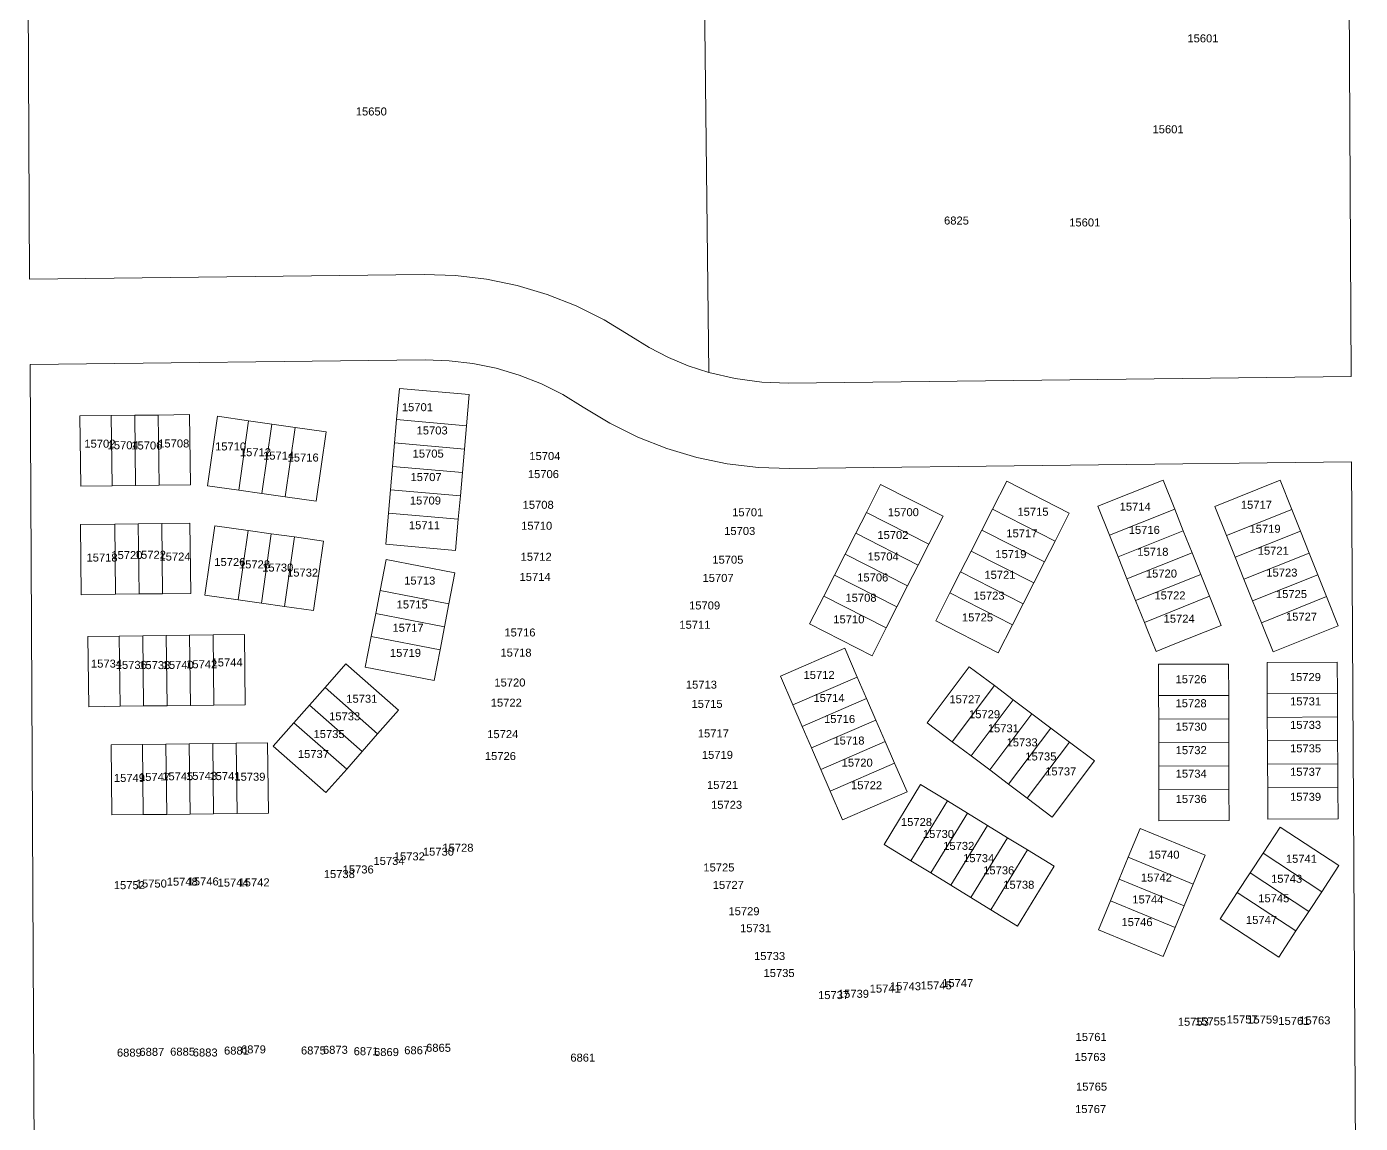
# Model space of a CAD drawing. Header units: feet. Extents: x 865220 to 2843432, y -2240498 to 970288.
# Drawn here: x 2830681 to 2831931, y 956450 to 957477 of the extents above; entities that cross this region are included whole.
import ezdxf
from ezdxf.enums import TextEntityAlignment as Align

# ---------------------------------------------------------------- set-up
doc = ezdxf.new("R2010")
doc.units = ezdxf.units.FT
doc.header["$LTSCALE"] = 0.015
doc.header["$MEASUREMENT"] = 0
doc.layers.add('Dakota County Addresses', color=7, linetype='Continuous')
doc.layers.add('Dakota County Parcels', color=7, linetype='Continuous')
doc.styles.add('Dimensions 100', font='arial.ttf')

# ---------------------------------------------------------------- blocks, each defined once
blk = doc.blocks.new('ACMAP_ANN_TEMPLATE_Dakota County Addresses')
at = {"layer": 'Dakota County Addresses', "style": 'Dimensions 100'}
blk.add_attdef('DakotaCountyAddress', text='', height=50, dxfattribs=at).set_placement((0, 0), align=Align.CENTER)

msp = doc.modelspace()

# ---------------------------------------------------------------- linework, layer by layer
at = {"layer": 'Dakota County Parcels', "lineweight": 5, "ltscale": 100}
for p, q in [((2831918.9, 957790.5), (2831922.4, 957149.6)), ((2830683.7, 957240.6), (2830681, 957775.6)), ((2831320.4, 957153.3), (2831312.8, 957783.2)), ((2830683.7, 957240.6), (2831053.6, 957245)), ((2830684.1, 957160.6), (2831054.6, 957165)), ((2830688.4, 956319), (2830684.1, 957160.6)), ((2831395.1, 957143.2), (2831922.4, 957149.6)), ((2831030.3, 957138.4), (2831027.7, 957109.2)), ((2831030.3, 957138.4), (2831095.8, 957132.7)), ((2831095.8, 957132.7), (2831093.2, 957103.4)), ((2830760.2, 957112.9), (2830730.9, 957112.5)), ((2830730.9, 957112.5), (2830731.6, 957046.8)), ((2830782.2, 957113.2), (2830760.2, 957112.9)), ((2830760.2, 957112.9), (2830761, 957047.1)), ((2830804.2, 957113.4), (2830782.2, 957113.2)), ((2830782.2, 957113.2), (2830783, 957047.4)), ((2830833.6, 957113.8), (2830804.2, 957113.4)), ((2830804.2, 957113.4), (2830805, 957047.7)), ((2830833.6, 957113.8), (2830834.4, 957048)), ((2830859.9, 957112.2), (2830850.6, 957047.1)), ((2830889, 957108), (2830859.9, 957112.2)), ((2830889, 957108), (2830879.7, 957042.9)), ((2830910.8, 957104.9), (2830889, 957108)), ((2830910.8, 957104.9), (2830901.5, 957039.8)), ((2830932.5, 957101.8), (2830910.8, 957104.9)), ((2830932.5, 957101.8), (2830923.3, 957036.7)), ((2830961.6, 957097.7), (2830932.5, 957101.8)), ((2831027.7, 957109.2), (2831025.8, 957087.3)), ((2831027.7, 957109.2), (2831093.2, 957103.4)), ((2831093.2, 957103.4), (2831091.3, 957081.5)), ((2830961.6, 957097.7), (2830952.3, 957032.6)), ((2831025.8, 957087.3), (2831023.9, 957065.3)), ((2831025.8, 957087.3), (2831091.3, 957081.5)), ((2831091.3, 957081.5), (2831089.4, 957059.6)), ((2831023.9, 957065.3), (2831022, 957043.4)), ((2831023.9, 957065.3), (2831089.4, 957059.6)), ((2831396.1, 957063.3), (2831922.9, 957069.6)), ((2831931, 955610.7), (2831922.9, 957069.6)), ((2831089.4, 957059.6), (2831087.5, 957037.7)), ((2831481.3, 957048.4), (2831468, 957022.2)), ((2831481.3, 957048.4), (2831539.9, 957018.5)), ((2831599.6, 957051.3), (2831586.3, 957025.1)), ((2831658.2, 957021.5), (2831599.6, 957051.3)), ((2831685, 957028.1), (2831746.1, 957052.5)), ((2831746.1, 957052.5), (2831757, 957025.2)), ((2831855.8, 957052.2), (2831794.7, 957027.8)), ((2831866.7, 957024.9), (2831855.8, 957052.2)), ((2830761, 957047.1), (2830731.6, 957046.8)), ((2830783, 957047.4), (2830761, 957047.1)), ((2830805, 957047.7), (2830783, 957047.4)), ((2830834.4, 957048), (2830805, 957047.7)), ((2830850.6, 957047.1), (2830879.7, 957042.9)), ((2830879.7, 957042.9), (2830901.5, 957039.8)), ((2830901.5, 957039.8), (2830923.3, 957036.7)), ((2830923.3, 957036.7), (2830952.3, 957032.6)), ((2831022, 957043.4), (2831020, 957021.5)), ((2831022, 957043.4), (2831087.5, 957037.7)), ((2831087.5, 957037.7), (2831085.5, 957015.8)), ((2831586.3, 957025.1), (2831576.3, 957005.5)), ((2831644.9, 956995.3), (2831586.3, 957025.1)), ((2831695.9, 957000.8), (2831685, 957028.1)), ((2831695.9, 957000.8), (2831757, 957025.2)), ((2831757, 957025.2), (2831765.1, 957004.8)), ((2831805.6, 957000.5), (2831794.7, 957027.8)), ((2831805.6, 957000.5), (2831866.7, 957024.9)), ((2831874.8, 957004.5), (2831866.7, 957024.9)), ((2830763.6, 957011.2), (2830731.3, 957010.8)), ((2830731.3, 957010.8), (2830732, 956945)), ((2830785.5, 957011.4), (2830763.6, 957011.2)), ((2830763.6, 957011.2), (2830764.3, 956945.4)), ((2830807.5, 957011.7), (2830785.5, 957011.4)), ((2830785.5, 957011.4), (2830786.3, 956945.7)), ((2830834, 957012), (2830807.5, 957011.7)), ((2830807.5, 957011.7), (2830808.3, 956945.9)), ((2830834.8, 956946.2), (2830834, 957012)), ((2831020, 957021.5), (2831017.5, 956992.3)), ((2831020, 957021.5), (2831085.5, 957015.8)), ((2831085.5, 957015.8), (2831083, 956986.5)), ((2831468, 957022.2), (2831458, 957002.6)), ((2831468, 957022.2), (2831526.6, 956992.4)), ((2831539.9, 957018.5), (2831526.6, 956992.4)), ((2831658.2, 957021.5), (2831644.9, 956995.3)), ((2830848.1, 956944.6), (2830857.4, 957009.7)), ((2830888.5, 957005.3), (2830857.4, 957009.7)), ((2830888.5, 957005.3), (2830879.2, 956940.2)), ((2830910.2, 957002.2), (2830888.5, 957005.3)), ((2830910.2, 957002.2), (2830901, 956937.1)), ((2830932, 956999.1), (2830910.2, 957002.2)), ((2830932, 956999.1), (2830922.7, 956934)), ((2830959.1, 956995.2), (2830932, 956999.1)), ((2831458, 957002.6), (2831448, 956983)), ((2831458, 957002.6), (2831516.6, 956972.8)), ((2831576.3, 957005.5), (2831566.3, 956985.9)), ((2831634.9, 956975.7), (2831576.3, 957005.5)), ((2831704.1, 956980.4), (2831695.9, 957000.8)), ((2831704.1, 956980.4), (2831765.1, 957004.8)), ((2831765.1, 957004.8), (2831773.3, 956984.4)), ((2831813.8, 956980.1), (2831805.6, 957000.5)), ((2831874.8, 957004.5), (2831813.8, 956980.1)), ((2831883, 956984), (2831874.8, 957004.5)), ((2830959.1, 956995.2), (2830949.8, 956930.1)), ((2831017.5, 956992.3), (2831083, 956986.5)), ((2831526.6, 956992.4), (2831516.6, 956972.8)), ((2831566.3, 956985.9), (2831556.3, 956966.3)), ((2831624.9, 956956.1), (2831566.3, 956985.9)), ((2831644.9, 956995.3), (2831634.9, 956975.7)), ((2831017.9, 956977.9), (2831012.3, 956949.1)), ((2831082.4, 956965.4), (2831017.9, 956977.9)), ((2831448, 956983), (2831438, 956963.4)), ((2831448, 956983), (2831506.6, 956953.2)), ((2831634.9, 956975.7), (2831624.9, 956956.1)), ((2831712.2, 956960), (2831704.1, 956980.4)), ((2831712.2, 956960), (2831773.3, 956984.4)), ((2831773.3, 956984.4), (2831781.5, 956964)), ((2831821.9, 956959.6), (2831813.8, 956980.1)), ((2831883, 956984), (2831821.9, 956959.6)), ((2831891.2, 956963.6), (2831883, 956984)), ((2831082.4, 956965.4), (2831076.8, 956936.6)), ((2831438, 956963.4), (2831428.1, 956943.8)), ((2831438, 956963.4), (2831496.6, 956933.6)), ((2831516.6, 956972.8), (2831506.6, 956953.2)), ((2831556.3, 956966.3), (2831546.3, 956946.7)), ((2831614.9, 956936.5), (2831556.3, 956966.3)), ((2831720.4, 956939.5), (2831781.5, 956964)), ((2831781.5, 956964), (2831789.6, 956943.5)), ((2831891.2, 956963.6), (2831830.1, 956939.2)), ((2831899.3, 956943.2), (2831891.2, 956963.6)), ((2831012.3, 956949.1), (2831008.1, 956927.5)), ((2831076.8, 956936.6), (2831012.3, 956949.1)), ((2831506.6, 956953.2), (2831496.6, 956933.6)), ((2831624.9, 956956.1), (2831614.9, 956936.5)), ((2831720.4, 956939.5), (2831712.2, 956960)), ((2831830.1, 956939.2), (2831821.9, 956959.6)), ((2830764.3, 956945.4), (2830732, 956945)), ((2830786.3, 956945.7), (2830764.3, 956945.4)), ((2830808.3, 956945.9), (2830786.3, 956945.7)), ((2830834.8, 956946.2), (2830808.3, 956945.9)), ((2830879.2, 956940.2), (2830848.1, 956944.6)), ((2830901, 956937.1), (2830879.2, 956940.2)), ((2830922.7, 956934), (2830901, 956937.1)), ((2831076.8, 956936.6), (2831072.7, 956915)), ((2831428.1, 956943.8), (2831414.7, 956917.6)), ((2831428.1, 956943.8), (2831486.7, 956913.9)), ((2831546.3, 956946.7), (2831533, 956920.6)), ((2831604.9, 956916.9), (2831546.3, 956946.7)), ((2831614.9, 956936.5), (2831604.9, 956916.9)), ((2831728.6, 956919.1), (2831720.4, 956939.5)), ((2831728.6, 956919.1), (2831789.6, 956943.5)), ((2831789.6, 956943.5), (2831800.5, 956916.3)), ((2831838.3, 956918.8), (2831830.1, 956939.2)), ((2831899.3, 956943.2), (2831838.3, 956918.8)), ((2831910.2, 956915.9), (2831899.3, 956943.2)), ((2830949.8, 956930.1), (2830922.7, 956934)), ((2831008.1, 956927.5), (2831003.9, 956905.9)), ((2831072.7, 956915), (2831008.1, 956927.5)), ((2831496.6, 956933.6), (2831486.7, 956913.9)), ((2831072.7, 956915), (2831068.5, 956893.4)), ((2831414.7, 956917.6), (2831473.4, 956887.8)), ((2831486.7, 956913.9), (2831473.4, 956887.8)), ((2831591.6, 956890.7), (2831533, 956920.6)), ((2831604.9, 956916.9), (2831591.6, 956890.7)), ((2831731.5, 956911.7), (2831728.6, 956919.1)), ((2831739.5, 956891.8), (2831731.5, 956911.7)), ((2831755.6, 956898.3), (2831800.5, 956916.3)), ((2831849.2, 956891.5), (2831838.3, 956918.8)), ((2831910.2, 956915.9), (2831849.2, 956891.5)), ((2830738.3, 956905.9), (2830767.7, 956906.2)), ((2830738.3, 956905.9), (2830739.1, 956840.1)), ((2830767.7, 956906.2), (2830789.7, 956906.5)), ((2830767.7, 956906.2), (2830768.5, 956840.5)), ((2830789.7, 956906.5), (2830811.7, 956906.8)), ((2830789.7, 956906.5), (2830790.5, 956840.8)), ((2830811.7, 956906.8), (2830833.7, 956907)), ((2830811.7, 956906.8), (2830812.5, 956841)), ((2830833.7, 956907), (2830855.7, 956907.3)), ((2830833.7, 956907), (2830834.5, 956841.3)), ((2830855.7, 956907.3), (2830885, 956907.7)), ((2830855.7, 956907.3), (2830856.4, 956841.5)), ((2830885, 956907.7), (2830885.8, 956841.9)), ((2831003.9, 956905.9), (2830998.3, 956877.1)), ((2831068.5, 956893.4), (2831003.9, 956905.9)), ((2831739.5, 956891.8), (2831755.6, 956898.3)), ((2831068.5, 956893.4), (2831062.9, 956864.6)), ((2831387.5, 956868.7), (2831447.8, 956894.9)), ((2831447.8, 956894.9), (2831459.5, 956867.9)), ((2830980, 956880.2), (2830960.6, 956858.1)), ((2831029.4, 956836.7), (2830980, 956880.2)), ((2831062.9, 956864.6), (2830998.3, 956877.1)), ((2831564.5, 956877.4), (2831525, 956824.9)), ((2831564.5, 956877.4), (2831588, 956859.8)), ((2831741.8, 956879.8), (2831746.5, 956879.8)), ((2831741.9, 956850.5), (2831741.8, 956879.8)), ((2831746.5, 956879.8), (2831782.1, 956879.9)), ((2831782.1, 956879.9), (2831807.6, 956880)), ((2831807.7, 956850.7), (2831807.6, 956880)), ((2831843.6, 956881.5), (2831909.3, 956881.9)), ((2831843.6, 956881.5), (2831843.7, 956852.1)), ((2831909.3, 956881.9), (2831909.5, 956852.5)), ((2831387.5, 956868.7), (2831399.2, 956841.8)), ((2831399.2, 956841.8), (2831459.5, 956867.9)), ((2831459.5, 956867.9), (2831468.2, 956847.7)), ((2830960.6, 956858.1), (2830946, 956841.6)), ((2831009.9, 956814.6), (2830960.6, 956858.1)), ((2831588, 956859.8), (2831548.5, 956807.2)), ((2831588, 956859.8), (2831605.6, 956846.6)), ((2831741.9, 956850.5), (2831807.7, 956850.7)), ((2831742, 956828.5), (2831741.9, 956850.5)), ((2831807.7, 956828.7), (2831807.7, 956850.7)), ((2831843.7, 956852.1), (2831909.5, 956852.5)), ((2831843.7, 956852.1), (2831843.8, 956830.1)), ((2831909.5, 956852.5), (2831909.6, 956830.5)), ((2830739.1, 956840.1), (2830768.5, 956840.5)), ((2830768.5, 956840.5), (2830790.5, 956840.8)), ((2830790.5, 956840.8), (2830812.5, 956841)), ((2830812.5, 956841), (2830834.5, 956841.3)), ((2830834.5, 956841.3), (2830856.4, 956841.5)), ((2830856.4, 956841.5), (2830885.8, 956841.9)), ((2830946, 956841.6), (2830931.5, 956825.1)), ((2830995.4, 956798.1), (2830946, 956841.6)), ((2831029.4, 956836.7), (2831009.9, 956814.6)), ((2831399.2, 956841.8), (2831407.9, 956821.6)), ((2831407.9, 956821.6), (2831468.2, 956847.7)), ((2831468.2, 956847.7), (2831477, 956827.5)), ((2831566.1, 956794), (2831605.6, 956846.6)), ((2831605.6, 956846.6), (2831623.2, 956833.3)), ((2830931.5, 956825.1), (2830912.1, 956803)), ((2830980.9, 956781.6), (2830931.5, 956825.1)), ((2831416.6, 956801.4), (2831477, 956827.5)), ((2831477, 956827.5), (2831485.7, 956807.4)), ((2831548.5, 956807.2), (2831525, 956824.9)), ((2831623.2, 956833.3), (2831583.6, 956780.8)), ((2831623.2, 956833.3), (2831640.8, 956820.1)), ((2831742, 956828.5), (2831807.7, 956828.7)), ((2831742, 956806.5), (2831742, 956828.5)), ((2831807.8, 956806.7), (2831807.7, 956828.7)), ((2831843.8, 956830.1), (2831909.6, 956830.5)), ((2831843.8, 956830.1), (2831844, 956808.1)), ((2831909.6, 956830.5), (2831909.7, 956808.5)), ((2831009.9, 956814.6), (2830995.4, 956798.1)), ((2831407.9, 956821.6), (2831416.6, 956801.4)), ((2831601.2, 956767.6), (2831640.8, 956820.1)), ((2831640.8, 956820.1), (2831658.3, 956806.9)), ((2830760, 956804.4), (2830789.4, 956804.7)), ((2830760, 956804.4), (2830760.8, 956738.6)), ((2830789.4, 956804.7), (2830811.4, 956805)), ((2830790.2, 956739), (2830789.4, 956804.7)), ((2830811.4, 956805), (2830833.4, 956805.3)), ((2830811.4, 956805), (2830812.2, 956739.2)), ((2830833.4, 956805.3), (2830855.4, 956805.5)), ((2830833.4, 956805.3), (2830834.2, 956739.5)), ((2830855.4, 956805.5), (2830877.4, 956805.8)), ((2830855.4, 956805.5), (2830856.2, 956739.8)), ((2830877.4, 956805.8), (2830906.7, 956806.2)), ((2830877.4, 956805.8), (2830878.2, 956740)), ((2830907.5, 956740.4), (2830906.7, 956806.2)), ((2830961.5, 956759.6), (2830912.1, 956803)), ((2830995.4, 956798.1), (2830980.9, 956781.6)), ((2831416.6, 956801.4), (2831425.4, 956781.2)), ((2831425.4, 956781.2), (2831485.7, 956807.4)), ((2831485.7, 956807.4), (2831494.5, 956787.2)), ((2831566.1, 956794), (2831548.5, 956807.2)), ((2831658.3, 956806.9), (2831618.8, 956754.3)), ((2831658.3, 956806.9), (2831681.8, 956789.2)), ((2831742, 956806.5), (2831807.8, 956806.7)), ((2831742.1, 956784.5), (2831742, 956806.5)), ((2831807.9, 956784.7), (2831807.8, 956806.7)), ((2831844, 956808.1), (2831909.7, 956808.5)), ((2831844, 956808.1), (2831844.1, 956786.1)), ((2831909.7, 956808.5), (2831909.9, 956786.5)), ((2831434.1, 956761), (2831494.5, 956787.2)), ((2831494.5, 956787.2), (2831506.2, 956760.2)), ((2831583.6, 956780.8), (2831566.1, 956794)), ((2831681.8, 956789.2), (2831642.3, 956736.7)), ((2831844.1, 956786.1), (2831909.9, 956786.5)), ((2831844.1, 956786.1), (2831844.2, 956764.1)), ((2831909.9, 956786.5), (2831910, 956764.5)), ((2830980.9, 956781.6), (2830961.5, 956759.6)), ((2831425.4, 956781.2), (2831434.1, 956761)), ((2831601.2, 956767.6), (2831583.6, 956780.8)), ((2831742.1, 956784.5), (2831807.9, 956784.7)), ((2831742.2, 956762.5), (2831742.1, 956784.5)), ((2831807.9, 956762.7), (2831807.9, 956784.7)), ((2831434.1, 956761), (2831445.8, 956734.1)), ((2831484.6, 956711.1), (2831518.9, 956767.2)), ((2831544, 956751.8), (2831518.9, 956767.2)), ((2831618.8, 956754.3), (2831601.2, 956767.6)), ((2831742.2, 956762.5), (2831807.9, 956762.7)), ((2831742.3, 956733.1), (2831742.2, 956762.5)), ((2831808, 956733.3), (2831807.9, 956762.7)), ((2831844.2, 956764.1), (2831910, 956764.5)), ((2831844.2, 956764.1), (2831844.4, 956734.8)), ((2831910, 956764.5), (2831910.1, 956735.1)), ((2831445.8, 956734.1), (2831506.2, 956760.2)), ((2831509.6, 956695.8), (2831544, 956751.8)), ((2831562.7, 956740.3), (2831544, 956751.8)), ((2831642.3, 956736.7), (2831618.8, 956754.3)), ((2830760.8, 956738.6), (2830790.2, 956739)), ((2830790.2, 956739), (2830812.2, 956739.2)), ((2830812.2, 956739.2), (2830834.2, 956739.5)), ((2830834.2, 956739.5), (2830856.2, 956739.8)), ((2830856.2, 956739.8), (2830878.2, 956740)), ((2830878.2, 956740), (2830907.5, 956740.4)), ((2831528.4, 956684.3), (2831562.7, 956740.3)), ((2831581.5, 956728.8), (2831562.7, 956740.3)), ((2831547.2, 956672.8), (2831581.5, 956728.8)), ((2831600.3, 956717.3), (2831581.5, 956728.8)), ((2831724.7, 956726.1), (2831713.5, 956699)), ((2831785.5, 956701), (2831724.7, 956726.1)), ((2831808, 956733.3), (2831742.3, 956733.1)), ((2831839.8, 956702.7), (2831855.9, 956727.3)), ((2831844.4, 956734.8), (2831910.1, 956735.1)), ((2831910.9, 956691.2), (2831855.9, 956727.3)), ((2831509.6, 956695.8), (2831484.6, 956711.1)), ((2831565.9, 956661.3), (2831600.3, 956717.3)), ((2831619, 956705.9), (2831600.3, 956717.3)), ((2831584.7, 956649.8), (2831619, 956705.9)), ((2831644.1, 956690.5), (2831619, 956705.9)), ((2831713.5, 956699), (2831705.1, 956678.6)), ((2831713.5, 956699), (2831774.3, 956673.9)), ((2831785.5, 956701), (2831774.3, 956673.9)), ((2831827.7, 956684.3), (2831839.8, 956702.7)), ((2831839.8, 956702.7), (2831894.8, 956666.7)), ((2831528.4, 956684.3), (2831509.6, 956695.8)), ((2831644.1, 956690.5), (2831609.7, 956634.4)), ((2831894.8, 956666.7), (2831910.9, 956691.2)), ((2831547.2, 956672.8), (2831528.4, 956684.3)), ((2831705.1, 956678.6), (2831696.7, 956658.3)), ((2831765.9, 956653.6), (2831705.1, 956678.6)), ((2831774.3, 956673.9), (2831765.9, 956653.6)), ((2831815.7, 956665.9), (2831827.7, 956684.3)), ((2831827.7, 956684.3), (2831882.8, 956648.3)), ((2831565.9, 956661.3), (2831547.2, 956672.8)), ((2831584.7, 956649.8), (2831565.9, 956661.3)), ((2831799.6, 956641.4), (2831815.7, 956665.9)), ((2831815.7, 956665.9), (2831870.7, 956629.9)), ((2831882.8, 956648.3), (2831894.8, 956666.7)), ((2831609.7, 956634.5), (2831584.7, 956649.8)), ((2831696.7, 956658.3), (2831685.5, 956631.1)), ((2831757.5, 956633.2), (2831696.7, 956658.3)), ((2831765.9, 956653.6), (2831757.5, 956633.2)), ((2831870.7, 956629.9), (2831882.8, 956648.3)), ((2831854.6, 956605.3), (2831799.6, 956641.4)), ((2831609.7, 956634.5), (2831609.7, 956634.4)), ((2831746.3, 956606.1), (2831685.5, 956631.1)), ((2831757.5, 956633.2), (2831746.3, 956606.1)), ((2831854.6, 956605.3), (2831870.7, 956629.9))]:
    msp.add_line(p, q, dxfattribs=at)
for points in [[(2831247.1, 957187.3), (2831222.1, 957202.6), (2831195.9, 957215.6), (2831168.7, 957226.4), (2831140.6, 957234.7), (2831112, 957240.7), (2831082.9, 957244.1), (2831053.6, 957245)], [(2831320.4, 957153.3), (2831301.1, 957159.6), (2831282.4, 957167.4), (2831264.4, 957176.7), (2831247.1, 957187.3)], [(2831054.6, 957165), (2831076.9, 957164.3), (2831099.2, 957161.7), (2831121.1, 957157.2), (2831142.6, 957150.8), (2831163.4, 957142.6), (2831183.4, 957132.6), (2831202.6, 957120.9)], [(2831395.1, 957143.2), (2831369.9, 957144.2), (2831344.9, 957147.5), (2831320.4, 957153.3)], [(2831202.6, 957120.9), (2831227.6, 957105.7), (2831253.8, 957092.6), (2831281, 957081.9), (2831309.1, 957073.5), (2831337.7, 957067.6), (2831366.8, 957064.2), (2831396.1, 957063.3)]]:
    msp.add_lwpolyline(points, dxfattribs=at)

# ---------------------------------------------------------------- block references
at = {"layer": 'Dakota County Addresses', "lineweight": 5, "ltscale": 100, "xscale": 0.15, "yscale": 0.15, "zscale": 0.15}
for p, values in [((2831783.5, 957462.6), {'DakotaCountyAddress': '15601'}), ((2831004, 957394.1), {'DakotaCountyAddress': '15650'}), ((2831004, 957394.1), {'DakotaCountyAddress': '15650'}), ((2831004, 957394.1), {'DakotaCountyAddress': '15650'}), ((2831004, 957394.1), {'DakotaCountyAddress': '15650'}), ((2831004, 957394.1), {'DakotaCountyAddress': '15650'}), ((2831004, 957394.1), {'DakotaCountyAddress': '15650'}), ((2831004, 957394.1), {'DakotaCountyAddress': '15650'}), ((2831004, 957394.1), {'DakotaCountyAddress': '15650'}), ((2831004, 957394.1), {'DakotaCountyAddress': '15650'}), ((2831004, 957394.1), {'DakotaCountyAddress': '15650'}), ((2831004, 957394.1), {'DakotaCountyAddress': '15650'}), ((2831004, 957394.1), {'DakotaCountyAddress': '15650'}), ((2831004, 957394.1), {'DakotaCountyAddress': '15650'}), ((2831004, 957394.1), {'DakotaCountyAddress': '15650'}), ((2831004, 957394.1), {'DakotaCountyAddress': '15650'}), ((2831004, 957394.1), {'DakotaCountyAddress': '15650'}), ((2831004, 957394.1), {'DakotaCountyAddress': '15650'}), ((2831004, 957394.1), {'DakotaCountyAddress': '15650'}), ((2831004, 957394.1), {'DakotaCountyAddress': '15650'}), ((2831004, 957394.1), {'DakotaCountyAddress': '15650'}), ((2831004, 957394.1), {'DakotaCountyAddress': '15650'}), ((2831004, 957394.1), {'DakotaCountyAddress': '15650'}), ((2831004, 957394.1), {'DakotaCountyAddress': '15650'}), ((2831004, 957394.1), {'DakotaCountyAddress': '15650'}), ((2831004, 957394.1), {'DakotaCountyAddress': '15650'}), ((2831004, 957394.1), {'DakotaCountyAddress': '15650'}), ((2831004, 957394.1), {'DakotaCountyAddress': '15650'}), ((2831004, 957394.1), {'DakotaCountyAddress': '15650'}), ((2831004, 957394.1), {'DakotaCountyAddress': '15650'}), ((2831004, 957394.1), {'DakotaCountyAddress': '15650'}), ((2831004, 957394.1), {'DakotaCountyAddress': '15650'}), ((2831004, 957394.1), {'DakotaCountyAddress': '15650'}), ((2831004, 957394.1), {'DakotaCountyAddress': '15650'}), ((2831004, 957394.1), {'DakotaCountyAddress': '15650'}), ((2831004, 957394.1), {'DakotaCountyAddress': '15650'}), ((2831004, 957394.1), {'DakotaCountyAddress': '15650'}), ((2831004, 957394.1), {'DakotaCountyAddress': '15650'}), ((2831004, 957394.1), {'DakotaCountyAddress': '15650'}), ((2831004, 957394.1), {'DakotaCountyAddress': '15650'}), ((2831004, 957394.1), {'DakotaCountyAddress': '15650'}), ((2831004, 957394.1), {'DakotaCountyAddress': '15650'}), ((2831004, 957394.1), {'DakotaCountyAddress': '15650'}), ((2831004, 957394.1), {'DakotaCountyAddress': '15650'}), ((2831004, 957394.1), {'DakotaCountyAddress': '15650'}), ((2831004, 957394.1), {'DakotaCountyAddress': '15650'}), ((2831004, 957394.1), {'DakotaCountyAddress': '15650'}), ((2831004, 957394.1), {'DakotaCountyAddress': '15650'}), ((2831004, 957394.1), {'DakotaCountyAddress': '15650'}), ((2831004, 957394.1), {'DakotaCountyAddress': '15650'}), ((2831004, 957394.1), {'DakotaCountyAddress': '15650'}), ((2831004, 957394.1), {'DakotaCountyAddress': '15650'}), ((2831004, 957394.1), {'DakotaCountyAddress': '15650'}), ((2831004, 957394.1), {'DakotaCountyAddress': '15650'}), ((2831004, 957394.1), {'DakotaCountyAddress': '15650'}), ((2831004, 957394.1), {'DakotaCountyAddress': '15650'}), ((2831004, 957394.1), {'DakotaCountyAddress': '15650'}), ((2831004, 957394.1), {'DakotaCountyAddress': '15650'}), ((2831004, 957394.1), {'DakotaCountyAddress': '15650'}), ((2831004, 957394.1), {'DakotaCountyAddress': '15650'}), ((2831004, 957394.1), {'DakotaCountyAddress': '15650'}), ((2831004, 957394.1), {'DakotaCountyAddress': '15650'}), ((2831004, 957394.1), {'DakotaCountyAddress': '15650'}), ((2831004, 957394.1), {'DakotaCountyAddress': '15650'}), ((2831004, 957394.1), {'DakotaCountyAddress': '15650'}), ((2831004, 957394.1), {'DakotaCountyAddress': '15650'}), ((2831004, 957394.1), {'DakotaCountyAddress': '15650'}), ((2831004, 957394.1), {'DakotaCountyAddress': '15650'}), ((2831004, 957394.1), {'DakotaCountyAddress': '15650'}), ((2831004, 957394.1), {'DakotaCountyAddress': '15650'}), ((2831004, 957394.1), {'DakotaCountyAddress': '15650'}), ((2831004, 957394.1), {'DakotaCountyAddress': '15650'}), ((2831004, 957394.1), {'DakotaCountyAddress': '15650'}), ((2831004, 957394.1), {'DakotaCountyAddress': '15650'}), ((2831004, 957394.1), {'DakotaCountyAddress': '15650'}), ((2831004, 957394.1), {'DakotaCountyAddress': '15650'}), ((2831004, 957394.1), {'DakotaCountyAddress': '15650'}), ((2831004, 957394.1), {'DakotaCountyAddress': '15650'}), ((2831004, 957394.1), {'DakotaCountyAddress': '15650'}), ((2831004, 957394.1), {'DakotaCountyAddress': '15650'}), ((2831004, 957394.1), {'DakotaCountyAddress': '15650'}), ((2831004, 957394.1), {'DakotaCountyAddress': '15650'}), ((2831004, 957394.1), {'DakotaCountyAddress': '15650'}), ((2831004, 957394.1), {'DakotaCountyAddress': '15650'}), ((2831004, 957394.1), {'DakotaCountyAddress': '15650'}), ((2831004, 957394.1), {'DakotaCountyAddress': '15650'}), ((2831004, 957394.1), {'DakotaCountyAddress': '15650'}), ((2831004, 957394.1), {'DakotaCountyAddress': '15650'}), ((2831004, 957394.1), {'DakotaCountyAddress': '15650'}), ((2831004, 957394.1), {'DakotaCountyAddress': '15650'}), ((2831750.8, 957377.4), {'DakotaCountyAddress': '15601'}), ((2831750.8, 957377.4), {'DakotaCountyAddress': '15601'}), ((2831750.8, 957377.4), {'DakotaCountyAddress': '15601'}), ((2831750.8, 957377.4), {'DakotaCountyAddress': '15601'}), ((2831750.8, 957377.4), {'DakotaCountyAddress': '15601'}), ((2831750.8, 957377.4), {'DakotaCountyAddress': '15601'}), ((2831750.8, 957377.4), {'DakotaCountyAddress': '15601'}), ((2831750.8, 957377.4), {'DakotaCountyAddress': '15601'}), ((2831750.8, 957377.4), {'DakotaCountyAddress': '15601'}), ((2831750.8, 957377.4), {'DakotaCountyAddress': '15601'}), ((2831750.8, 957377.4), {'DakotaCountyAddress': '15601'}), ((2831750.8, 957377.4), {'DakotaCountyAddress': '15601'}), ((2831750.8, 957377.4), {'DakotaCountyAddress': '15601'}), ((2831750.8, 957377.4), {'DakotaCountyAddress': '15601'}), ((2831750.8, 957377.4), {'DakotaCountyAddress': '15601'}), ((2831750.8, 957377.4), {'DakotaCountyAddress': '15601'}), ((2831750.8, 957377.4), {'DakotaCountyAddress': '15601'}), ((2831750.8, 957377.4), {'DakotaCountyAddress': '15601'}), ((2831750.8, 957377.4), {'DakotaCountyAddress': '15601'}), ((2831750.8, 957377.4), {'DakotaCountyAddress': '15601'}), ((2831750.8, 957377.4), {'DakotaCountyAddress': '15601'}), ((2831750.8, 957377.4), {'DakotaCountyAddress': '15601'}), ((2831750.8, 957377.4), {'DakotaCountyAddress': '15601'}), ((2831750.8, 957377.4), {'DakotaCountyAddress': '15601'}), ((2831750.8, 957377.4), {'DakotaCountyAddress': '15601'}), ((2831750.8, 957377.4), {'DakotaCountyAddress': '15601'}), ((2831750.8, 957377.4), {'DakotaCountyAddress': '15601'}), ((2831750.8, 957377.4), {'DakotaCountyAddress': '15601'}), ((2831750.8, 957377.4), {'DakotaCountyAddress': '15601'}), ((2831750.8, 957377.4), {'DakotaCountyAddress': '15601'}), ((2831750.8, 957377.4), {'DakotaCountyAddress': '15601'}), ((2831750.8, 957377.4), {'DakotaCountyAddress': '15601'}), ((2831750.8, 957377.4), {'DakotaCountyAddress': '15601'}), ((2831750.8, 957377.4), {'DakotaCountyAddress': '15601'}), ((2831750.8, 957377.4), {'DakotaCountyAddress': '15601'}), ((2831750.8, 957377.4), {'DakotaCountyAddress': '15601'}), ((2831750.8, 957377.4), {'DakotaCountyAddress': '15601'}), ((2831750.8, 957377.4), {'DakotaCountyAddress': '15601'}), ((2831750.8, 957377.4), {'DakotaCountyAddress': '15601'}), ((2831750.8, 957377.4), {'DakotaCountyAddress': '15601'}), ((2831750.8, 957377.4), {'DakotaCountyAddress': '15601'}), ((2831750.8, 957377.4), {'DakotaCountyAddress': '15601'}), ((2831750.8, 957377.4), {'DakotaCountyAddress': '15601'}), ((2831750.8, 957377.4), {'DakotaCountyAddress': '15601'}), ((2831552.5, 957291.9), {'DakotaCountyAddress': '6825'}), ((2831672.7, 957290.1), {'DakotaCountyAddress': '15601'}), ((2831672.7, 957290.1), {'DakotaCountyAddress': '15601'}), ((2831672.7, 957290.1), {'DakotaCountyAddress': '15601'}), ((2831672.7, 957290.1), {'DakotaCountyAddress': '15601'}), ((2831672.7, 957290.1), {'DakotaCountyAddress': '15601'}), ((2831672.7, 957290.1), {'DakotaCountyAddress': '15601'}), ((2831672.7, 957290.1), {'DakotaCountyAddress': '15601'}), ((2831672.7, 957290.1), {'DakotaCountyAddress': '15601'}), ((2831672.7, 957290.1), {'DakotaCountyAddress': '15601'}), ((2831672.7, 957290.1), {'DakotaCountyAddress': '15601'}), ((2831672.7, 957290.1), {'DakotaCountyAddress': '15601'}), ((2831672.7, 957290.1), {'DakotaCountyAddress': '15601'}), ((2831672.7, 957290.1), {'DakotaCountyAddress': '15601'}), ((2831672.7, 957290.1), {'DakotaCountyAddress': '15601'}), ((2831672.7, 957290.1), {'DakotaCountyAddress': '15601'}), ((2831672.7, 957290.1), {'DakotaCountyAddress': '15601'}), ((2831672.7, 957290.1), {'DakotaCountyAddress': '15601'}), ((2831672.7, 957290.1), {'DakotaCountyAddress': '15601'}), ((2831672.7, 957290.1), {'DakotaCountyAddress': '15601'}), ((2831672.7, 957290.1), {'DakotaCountyAddress': '15601'}), ((2831672.7, 957290.1), {'DakotaCountyAddress': '15601'}), ((2831672.7, 957290.1), {'DakotaCountyAddress': '15601'}), ((2831672.7, 957290.1), {'DakotaCountyAddress': '15601'}), ((2831672.7, 957290.1), {'DakotaCountyAddress': '15601'}), ((2831672.7, 957290.1), {'DakotaCountyAddress': '15601'}), ((2831672.7, 957290.1), {'DakotaCountyAddress': '15601'}), ((2831672.7, 957290.1), {'DakotaCountyAddress': '15601'}), ((2831672.7, 957290.1), {'DakotaCountyAddress': '15601'}), ((2831672.7, 957290.1), {'DakotaCountyAddress': '15601'}), ((2831672.7, 957290.1), {'DakotaCountyAddress': '15601'}), ((2831672.7, 957290.1), {'DakotaCountyAddress': '15601'}), ((2831672.7, 957290.1), {'DakotaCountyAddress': '15601'}), ((2831672.7, 957290.1), {'DakotaCountyAddress': '15601'}), ((2831672.7, 957290.1), {'DakotaCountyAddress': '15601'}), ((2831672.7, 957290.1), {'DakotaCountyAddress': '15601'}), ((2831672.7, 957290.1), {'DakotaCountyAddress': '15601'}), ((2831672.7, 957290.1), {'DakotaCountyAddress': '15601'}), ((2831672.7, 957290.1), {'DakotaCountyAddress': '15601'}), ((2831672.7, 957290.1), {'DakotaCountyAddress': '15601'}), ((2831672.7, 957290.1), {'DakotaCountyAddress': '15601'}), ((2831672.7, 957290.1), {'DakotaCountyAddress': '15601'}), ((2831672.7, 957290.1), {'DakotaCountyAddress': '15601'}), ((2831672.7, 957290.1), {'DakotaCountyAddress': '15601'}), ((2831672.7, 957290.1), {'DakotaCountyAddress': '15601'}), ((2831047.2, 957117), {'DakotaCountyAddress': '15701'}), ((2831061, 957095.2), {'DakotaCountyAddress': '15703'}), ((2830749.6, 957082.8), {'DakotaCountyAddress': '15702'}), ((2830771.4, 957081.3), {'DakotaCountyAddress': '15704'}), ((2830793.6, 957081.1), {'DakotaCountyAddress': '15706'}), ((2830818.8, 957083), {'DakotaCountyAddress': '15708'}), ((2830872.1, 957080.2), {'DakotaCountyAddress': '15710'}), ((2830895.4, 957074.8), {'DakotaCountyAddress': '15712'}), ((2830917.1, 957071.6), {'DakotaCountyAddress': '15714'}), ((2830940.1, 957069.8), {'DakotaCountyAddress': '15716'}), ((2831057.3, 957073.5), {'DakotaCountyAddress': '15705'}), ((2831166.7, 957071.2), {'DakotaCountyAddress': '15704'}), ((2831165.3, 957054.3), {'DakotaCountyAddress': '15706'}), ((2831055.3, 957051.5), {'DakotaCountyAddress': '15707'}), ((2831054.7, 957029.5), {'DakotaCountyAddress': '15709'}), ((2831160.4, 957025.5), {'DakotaCountyAddress': '15708'}), ((2831356.8, 957018.5), {'DakotaCountyAddress': '15701'}), ((2831502.7, 957018.6), {'DakotaCountyAddress': '15700'}), ((2831624.2, 957019), {'DakotaCountyAddress': '15715'}), ((2831720, 957023.8), {'DakotaCountyAddress': '15714'}), ((2831833.6, 957025.5), {'DakotaCountyAddress': '15717'}), ((2831053.8, 957006.4), {'DakotaCountyAddress': '15711'}), ((2831159, 957005.9), {'DakotaCountyAddress': '15710'}), ((2831841.7, 957003.1), {'DakotaCountyAddress': '15719'}), ((2831349.3, 957001), {'DakotaCountyAddress': '15703'}), ((2831492.9, 956997.2), {'DakotaCountyAddress': '15702'}), ((2831613.8, 956998.8), {'DakotaCountyAddress': '15717'}), ((2831728.5, 957002), {'DakotaCountyAddress': '15716'}), ((2830774.9, 956978.4), {'DakotaCountyAddress': '15720'}), ((2830796.9, 956978.7), {'DakotaCountyAddress': '15722'}), ((2831603.5, 956979.3), {'DakotaCountyAddress': '15719'}), ((2831736.6, 956981.5), {'DakotaCountyAddress': '15718'}), ((2831849.4, 956982.5), {'DakotaCountyAddress': '15721'}), ((2830751.6, 956976.1), {'DakotaCountyAddress': '15718'}), ((2830820, 956977), {'DakotaCountyAddress': '15724'}), ((2830871.4, 956971.9), {'DakotaCountyAddress': '15726'}), ((2830894.5, 956969.7), {'DakotaCountyAddress': '15728'}), ((2830916.3, 956966.7), {'DakotaCountyAddress': '15730'}), ((2831158.5, 956976.8), {'DakotaCountyAddress': '15712'}), ((2831338.2, 956974.1), {'DakotaCountyAddress': '15705'}), ((2831483.8, 956977.1), {'DakotaCountyAddress': '15704'}), ((2830939.6, 956962), {'DakotaCountyAddress': '15732'}), ((2831049.4, 956954.5), {'DakotaCountyAddress': '15713'}), ((2831157.5, 956957.9), {'DakotaCountyAddress': '15714'}), ((2831329, 956957), {'DakotaCountyAddress': '15707'}), ((2831474, 956957.4), {'DakotaCountyAddress': '15706'}), ((2831593.2, 956959.9), {'DakotaCountyAddress': '15721'}), ((2831744.6, 956961.1), {'DakotaCountyAddress': '15720'}), ((2831857.5, 956962), {'DakotaCountyAddress': '15723'}), ((2831583, 956940.4), {'DakotaCountyAddress': '15723'}), ((2831752.6, 956940.6), {'DakotaCountyAddress': '15722'}), ((2831866.5, 956941.9), {'DakotaCountyAddress': '15725'}), ((2831042.3, 956932.1), {'DakotaCountyAddress': '15715'}), ((2831316.4, 956931.2), {'DakotaCountyAddress': '15709'}), ((2831463, 956938.4), {'DakotaCountyAddress': '15708'}), ((2831451.6, 956918.2), {'DakotaCountyAddress': '15710'}), ((2831572.2, 956920), {'DakotaCountyAddress': '15725'}), ((2831761.2, 956918.8), {'DakotaCountyAddress': '15724'}), ((2831875.9, 956920.7), {'DakotaCountyAddress': '15727'}), ((2831038.4, 956910.3), {'DakotaCountyAddress': '15717'}), ((2831143.3, 956905.9), {'DakotaCountyAddress': '15716'}), ((2831307.3, 956913.1), {'DakotaCountyAddress': '15711'}), ((2831036, 956886.8), {'DakotaCountyAddress': '15719'}), ((2831139.6, 956887), {'DakotaCountyAddress': '15718'}), ((2830755.8, 956876.7), {'DakotaCountyAddress': '15734'}), ((2830779, 956875.5), {'DakotaCountyAddress': '15736'}), ((2830801, 956875.3), {'DakotaCountyAddress': '15738'}), ((2830823, 956875.5), {'DakotaCountyAddress': '15740'}), ((2830845, 956876.1), {'DakotaCountyAddress': '15742'}), ((2830868.8, 956877.8), {'DakotaCountyAddress': '15744'}), ((2831423.7, 956866.1), {'DakotaCountyAddress': '15712'}), ((2831133.9, 956859), {'DakotaCountyAddress': '15720'}), ((2831313.4, 956857), {'DakotaCountyAddress': '15713'}), ((2831772.4, 956862.1), {'DakotaCountyAddress': '15726'}), ((2831879.5, 956864.1), {'DakotaCountyAddress': '15729'}), ((2830995.1, 956843.8), {'DakotaCountyAddress': '15731'}), ((2831433, 956844.5), {'DakotaCountyAddress': '15714'}), ((2831560.4, 956843.3), {'DakotaCountyAddress': '15727'}), ((2831879.7, 956841.3), {'DakotaCountyAddress': '15731'}), ((2831130.5, 956840.1), {'DakotaCountyAddress': '15722'}), ((2831318.7, 956839), {'DakotaCountyAddress': '15715'}), ((2831578.8, 956829.3), {'DakotaCountyAddress': '15729'}), ((2831772.4, 956839.6), {'DakotaCountyAddress': '15728'}), ((2830979, 956827.3), {'DakotaCountyAddress': '15733'}), ((2831442.9, 956824.8), {'DakotaCountyAddress': '15716'}), ((2831596.4, 956816.1), {'DakotaCountyAddress': '15731'}), ((2831772.5, 956817.6), {'DakotaCountyAddress': '15730'}), ((2831879.7, 956819.3), {'DakotaCountyAddress': '15733'}), ((2830964.4, 956810.7), {'DakotaCountyAddress': '15735'}), ((2831127.2, 956810.6), {'DakotaCountyAddress': '15724'}), ((2831324.6, 956811.3), {'DakotaCountyAddress': '15717'}), ((2831451.7, 956804.6), {'DakotaCountyAddress': '15718'}), ((2830949.7, 956792), {'DakotaCountyAddress': '15737'}), ((2831328.4, 956791.2), {'DakotaCountyAddress': '15719'}), ((2831614, 956802.9), {'DakotaCountyAddress': '15733'}), ((2831772.5, 956795.6), {'DakotaCountyAddress': '15732'}), ((2831879.7, 956797.3), {'DakotaCountyAddress': '15735'}), ((2831125, 956790.1), {'DakotaCountyAddress': '15726'}), ((2831459.4, 956783.9), {'DakotaCountyAddress': '15720'}), ((2831631.6, 956789.7), {'DakotaCountyAddress': '15735'}), ((2830777.3, 956769.6), {'DakotaCountyAddress': '15749'}), ((2830800.8, 956770.5), {'DakotaCountyAddress': '15747'}), ((2830822.6, 956771.1), {'DakotaCountyAddress': '15745'}), ((2830844.9, 956771.5), {'DakotaCountyAddress': '15743'}), ((2830866.8, 956771.3), {'DakotaCountyAddress': '15741'}), ((2830890.2, 956770.7), {'DakotaCountyAddress': '15739'}), ((2831650.2, 956775.7), {'DakotaCountyAddress': '15737'}), ((2831772.5, 956773.6), {'DakotaCountyAddress': '15734'}), ((2831879.7, 956775.3), {'DakotaCountyAddress': '15737'}), ((2831333.2, 956763), {'DakotaCountyAddress': '15721'}), ((2831468.2, 956762.7), {'DakotaCountyAddress': '15722'}), ((2831337, 956744.4), {'DakotaCountyAddress': '15723'}), ((2831772.5, 956749.9), {'DakotaCountyAddress': '15736'}), ((2831879.7, 956751.9), {'DakotaCountyAddress': '15739'}), ((2831515, 956728.3), {'DakotaCountyAddress': '15728'}), ((2831535.6, 956717.1), {'DakotaCountyAddress': '15730'}), ((2831085.2, 956704.2), {'DakotaCountyAddress': '15728'}), ((2831554.6, 956705.9), {'DakotaCountyAddress': '15732'}), ((2831020.6, 956691.8), {'DakotaCountyAddress': '15734'}), ((2831039.6, 956696.1), {'DakotaCountyAddress': '15732'}), ((2831066.9, 956700.5), {'DakotaCountyAddress': '15730'}), ((2831573.3, 956694.4), {'DakotaCountyAddress': '15734'}), ((2831747, 956697.7), {'DakotaCountyAddress': '15740'}), ((2831875.8, 956693.8), {'DakotaCountyAddress': '15741'}), ((2830974, 956679.5), {'DakotaCountyAddress': '15738'}), ((2830991.7, 956683.8), {'DakotaCountyAddress': '15736'}), ((2831329.8, 956685.7), {'DakotaCountyAddress': '15725'}), ((2831592.1, 956683), {'DakotaCountyAddress': '15736'}), ((2830777.2, 956669.1), {'DakotaCountyAddress': '15752'}), ((2830797.8, 956670.6), {'DakotaCountyAddress': '15750'}), ((2830826.8, 956672.4), {'DakotaCountyAddress': '15748'}), ((2830846.4, 956672.6), {'DakotaCountyAddress': '15746'}), ((2830874.5, 956671.5), {'DakotaCountyAddress': '15744'}), ((2830894.1, 956671.7), {'DakotaCountyAddress': '15742'}), ((2831338.6, 956669.3), {'DakotaCountyAddress': '15727'}), ((2831610.9, 956669.5), {'DakotaCountyAddress': '15738'}), ((2831739.9, 956676.2), {'DakotaCountyAddress': '15742'}), ((2831861.9, 956675.1), {'DakotaCountyAddress': '15743'}), ((2831731.9, 956655.7), {'DakotaCountyAddress': '15744'}), ((2831849.9, 956656.8), {'DakotaCountyAddress': '15745'}), ((2831353.3, 956644.7), {'DakotaCountyAddress': '15729'}), ((2831364.2, 956628.8), {'DakotaCountyAddress': '15731'}), ((2831721.7, 956634.5), {'DakotaCountyAddress': '15746'}), ((2831838.4, 956636.5), {'DakotaCountyAddress': '15747'}), ((2831377.3, 956602.7), {'DakotaCountyAddress': '15733'}), ((2831386.2, 956586.8), {'DakotaCountyAddress': '15735'}), ((2831437.3, 956566.1), {'DakotaCountyAddress': '15737'}), ((2831455.9, 956567.3), {'DakotaCountyAddress': '15739'}), ((2831485.7, 956572.2), {'DakotaCountyAddress': '15741'}), ((2831504.7, 956574.4), {'DakotaCountyAddress': '15743'}), ((2831533.5, 956575.2), {'DakotaCountyAddress': '15745'}), ((2831553.6, 956577.4), {'DakotaCountyAddress': '15747'}), ((2831774.5, 956541.1), {'DakotaCountyAddress': '15753'}), ((2831790.6, 956541.5), {'DakotaCountyAddress': '15755'}), ((2831820.2, 956543.3), {'DakotaCountyAddress': '15757'}), ((2831839.6, 956543.2), {'DakotaCountyAddress': '15759'}), ((2831868.7, 956541.9), {'DakotaCountyAddress': '15761'}), ((2831888.4, 956542.4), {'DakotaCountyAddress': '15763'}), ((2831067, 956516.7), {'DakotaCountyAddress': '6865'}), ((2831678.7, 956526.9), {'DakotaCountyAddress': '15761'}), ((2830777.2, 956512.2), {'DakotaCountyAddress': '6889'}), ((2830798.3, 956512.9), {'DakotaCountyAddress': '6887'}), ((2830827.1, 956513.1), {'DakotaCountyAddress': '6885'}), ((2830848.3, 956512.3), {'DakotaCountyAddress': '6883'}), ((2830877.6, 956514.1), {'DakotaCountyAddress': '6881'}), ((2830893.5, 956515.2), {'DakotaCountyAddress': '6879'}), ((2830949.7, 956514.2), {'DakotaCountyAddress': '6875'}), ((2830970.3, 956514.8), {'DakotaCountyAddress': '6873'}), ((2830999.1, 956513.5), {'DakotaCountyAddress': '6871'}), ((2831018.2, 956512.7), {'DakotaCountyAddress': '6869'}), ((2831046.5, 956514.4), {'DakotaCountyAddress': '6867'}), ((2831202.2, 956507.5), {'DakotaCountyAddress': '6861'}), ((2831677.8, 956508.1), {'DakotaCountyAddress': '15763'}), ((2831679.1, 956480.3), {'DakotaCountyAddress': '15765'}), ((2831678.2, 956459.3), {'DakotaCountyAddress': '15767'})]:
    msp.add_blockref('ACMAP_ANN_TEMPLATE_Dakota County Addresses', p, dxfattribs=at).add_auto_attribs(values)

doc.saveas('drawing.dxf')
